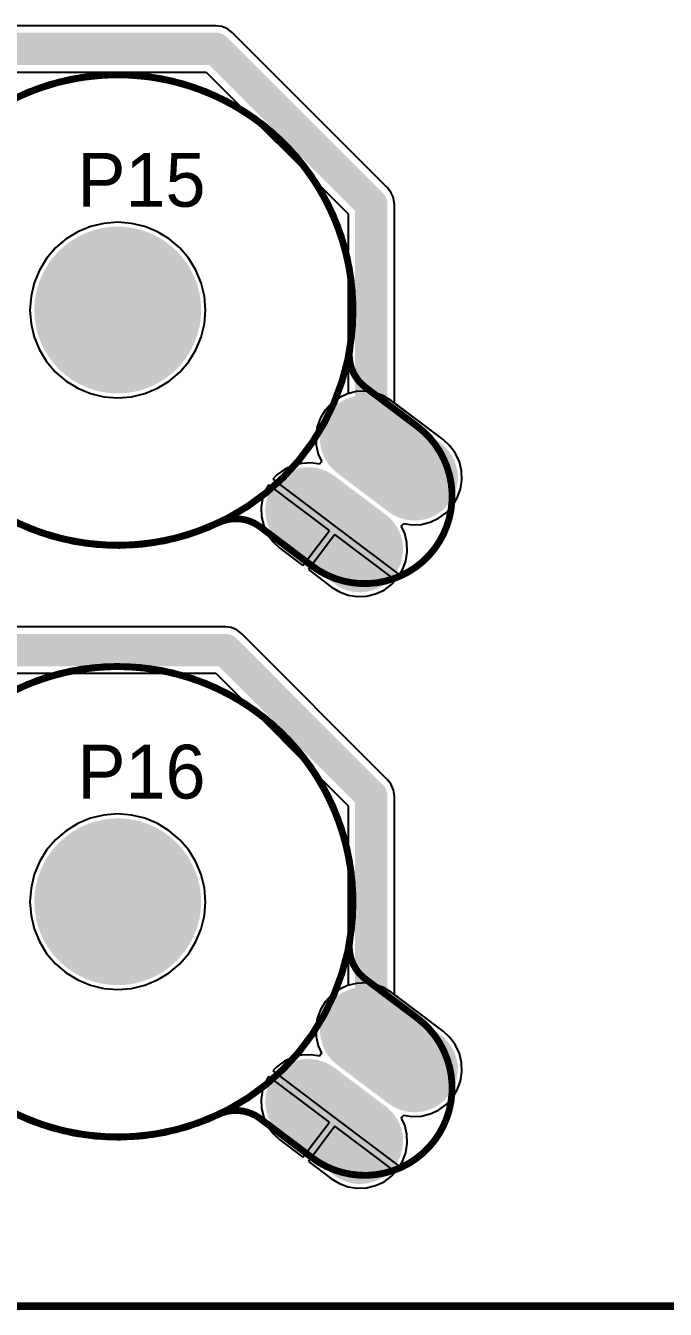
# Model space of a CAD drawing. Header units: millimetres. Extents: x -0.01 to 6.54, y 0.01 to 3.19.
# Drawn here: x 1.32 to 2.257, y 0.01 to 1.889 of the extents above; entities that cross this region are included whole.
import ezdxf

# ---------------------------------------------------------------- set-up
doc = ezdxf.new("R2010")
doc.units = ezdxf.units.MM
doc.header["$MEASUREMENT"] = 0
for name, color, linetype in [('BottomLayer', 5, 'Continuous'), ('BottomSolder', 6, 'Continuous'), ('Mechanical1', 6, 'Continuous'), ('MultiLayer', 9, 'Continuous'), ('PadHoleLayer', 156, 'Continuous'), ('TopLayer', 1, 'Continuous'), ('TopOverlay', 2, 'Continuous'), ('TopSolder', 216, 'Continuous'), ('ViaHoleLayer', 16, 'Continuous')]:
    doc.layers.add(name, color=color, linetype=linetype)

msp = doc.modelspace()

# ---------------------------------------------------------------- linework, layer by layer
at = {"layer": 'BottomLayer'}
for p, q in [((1.5985, 1.8889), (1.1861, 1.8889)), ((1.6073, 1.8878), (1.5985, 1.8889)), ((1.6155, 1.8844), (1.6073, 1.8878)), ((1.6225, 1.879), (1.6155, 1.8844)), ((1.8501, 1.6514), (1.6225, 1.879)), ((1.2245, 1.8211), (1.5845, 1.8211)), ((1.5845, 1.8211), (1.7922, 1.6134)), ((1.8555, 1.6444), (1.8501, 1.6514)), ((1.8575, 1.6396), (1.8555, 1.6444)), ((1.8589, 1.6362), (1.8575, 1.6396)), ((1.8601, 1.6274), (1.8589, 1.6362)), ((1.8601, 1.3368), (1.8601, 1.6274)), ((1.4348, 1.5996), (1.4152, 1.5949)), ((1.4549, 1.6012), (1.4348, 1.5996)), ((1.475, 1.5996), (1.4549, 1.6012)), ((1.4946, 1.5949), (1.475, 1.5996)), ((1.7922, 1.6134), (1.7922, 1.3503)), ((1.3966, 1.5872), (1.3794, 1.5767)), ((1.4152, 1.5949), (1.3966, 1.5872)), ((1.5132, 1.5872), (1.4946, 1.5949)), ((1.5304, 1.5767), (1.5132, 1.5872)), ((1.364, 1.5636), (1.3509, 1.5482)), ((1.3794, 1.5767), (1.364, 1.5636)), ((1.5458, 1.5636), (1.5304, 1.5767)), ((1.5589, 1.5482), (1.5458, 1.5636)), ((1.3509, 1.5482), (1.3404, 1.531)), ((1.5694, 1.531), (1.5589, 1.5482)), ((1.3404, 1.531), (1.3327, 1.5124)), ((1.5771, 1.5124), (1.5694, 1.531)), ((1.3327, 1.5124), (1.328, 1.4928)), ((1.5818, 1.4928), (1.5771, 1.5124)), ((1.328, 1.4928), (1.3264, 1.4727)), ((1.5834, 1.4727), (1.5818, 1.4928)), ((1.3264, 1.4727), (1.328, 1.4526)), ((1.5818, 1.4526), (1.5834, 1.4727)), ((1.328, 1.4526), (1.3327, 1.433)), ((1.5771, 1.433), (1.5818, 1.4526)), ((1.3327, 1.433), (1.3404, 1.4144)), ((1.5694, 1.4144), (1.5771, 1.433)), ((1.3404, 1.4144), (1.3509, 1.3972)), ((1.5589, 1.3972), (1.5694, 1.4144)), ((1.3509, 1.3972), (1.364, 1.3818)), ((1.5458, 1.3818), (1.5589, 1.3972)), ((1.364, 1.3818), (1.3794, 1.3687)), ((1.5304, 1.3687), (1.5458, 1.3818)), ((1.3794, 1.3687), (1.3966, 1.3582)), ((1.3966, 1.3582), (1.4152, 1.3505)), ((1.4946, 1.3505), (1.5132, 1.3582)), ((1.5132, 1.3582), (1.5304, 1.3687)), ((1.4152, 1.3505), (1.4348, 1.3458)), ((1.4348, 1.3458), (1.4549, 1.3442)), ((1.4549, 1.3442), (1.475, 1.3458)), ((1.475, 1.3458), (1.4946, 1.3505)), ((1.7679, 1.3363), (1.7587, 1.3263)), ((1.7789, 1.3444), (1.7679, 1.3363)), ((1.7912, 1.3501), (1.7789, 1.3444)), ((1.7922, 1.3503), (1.7912, 1.3501)), ((1.9313, 1.2831), (1.8601, 1.3368)), ((1.7587, 1.3263), (1.7516, 1.3147)), ((1.7469, 1.3019), (1.7448, 1.2885)), ((1.7516, 1.3147), (1.7469, 1.3019)), ((1.7448, 1.2885), (1.7454, 1.2749)), ((1.9413, 1.2739), (1.9313, 1.2831)), ((1.7454, 1.2749), (1.7486, 1.2617)), ((1.7486, 1.2617), (1.7534, 1.2514)), ((1.9493, 1.2629), (1.9413, 1.2739)), ((1.9551, 1.2506), (1.9493, 1.2629)), ((1.7112, 1.2451), (1.6989, 1.2394)), ((1.7244, 1.2483), (1.7112, 1.2451)), ((1.738, 1.2489), (1.7244, 1.2483)), ((1.7501, 1.247), (1.738, 1.2489)), ((1.7528, 1.2499), (1.7501, 1.247)), ((1.7534, 1.2514), (1.7528, 1.2499)), ((1.9583, 1.2374), (1.9551, 1.2506)), ((1.6879, 1.2313), (1.6821, 1.225)), ((1.6821, 1.225), (1.7748, 1.1551)), ((1.6989, 1.2394), (1.6879, 1.2313)), ((1.9567, 1.2103), (1.9588, 1.2238)), ((1.9588, 1.2238), (1.9583, 1.2374)), ((1.6716, 1.2097), (1.6669, 1.1969)), ((1.676, 1.217), (1.6716, 1.2097)), ((1.7648, 1.1502), (1.676, 1.217)), ((1.952, 1.1976), (1.9567, 1.2103)), ((1.6669, 1.1969), (1.6648, 1.1835)), ((1.9357, 1.1759), (1.945, 1.186)), ((1.945, 1.186), (1.952, 1.1976)), ((1.6648, 1.1835), (1.6654, 1.1699)), ((1.6654, 1.1699), (1.6686, 1.1567)), ((1.9124, 1.1622), (1.9248, 1.1679)), ((1.9248, 1.1679), (1.9357, 1.1759)), ((1.6686, 1.1567), (1.6743, 1.1444)), ((1.7261, 1.0987), (1.7648, 1.1502)), ((1.7748, 1.1551), (1.8676, 1.0852)), ((1.8703, 1.1559), (1.8709, 1.1573)), ((1.8751, 1.1456), (1.8703, 1.1559)), ((1.8709, 1.1573), (1.8736, 1.1603)), ((1.8736, 1.1603), (1.8856, 1.1584)), ((1.8856, 1.1584), (1.8992, 1.159)), ((1.8992, 1.159), (1.9124, 1.1622)), ((1.6743, 1.1444), (1.6823, 1.1334)), ((1.6823, 1.1334), (1.6923, 1.1242)), ((1.7728, 1.1441), (1.734, 1.0927)), ((1.8616, 1.0773), (1.7728, 1.1441)), ((1.8783, 1.1324), (1.8751, 1.1456)), ((1.8788, 1.1188), (1.8783, 1.1324)), ((1.6923, 1.1242), (1.7261, 1.0987)), ((1.8767, 1.1053), (1.8788, 1.1188)), ((1.734, 1.0927), (1.7678, 1.0673)), ((1.8676, 1.0852), (1.872, 1.0926)), ((1.872, 1.0926), (1.8767, 1.1053)), ((1.8557, 1.0709), (1.8616, 1.0773)), ((1.7678, 1.0673), (1.7794, 1.0602)), ((1.7794, 1.0602), (1.7922, 1.0555)), ((1.7922, 1.0555), (1.8056, 1.0534)), ((1.8056, 1.0534), (1.8192, 1.054)), ((1.8192, 1.054), (1.8324, 1.0572)), ((1.8324, 1.0572), (1.8448, 1.0629)), ((1.8448, 1.0629), (1.8557, 1.0709)), ((1.6124, 1.0089), (1.1961, 1.0089)), ((1.6212, 1.0078), (1.6124, 1.0089)), ((1.6246, 1.0064), (1.6212, 1.0078)), ((1.6294, 1.0044), (1.6246, 1.0064)), ((1.6364, 0.999), (1.6294, 1.0044)), ((1.8501, 0.7852), (1.6364, 0.999)), ((1.2365, 0.9411), (1.5984, 0.9411)), ((1.5984, 0.9411), (1.7922, 0.7472)), ((1.8555, 0.7782), (1.8501, 0.7852)), ((1.8589, 0.77), (1.8555, 0.7782)), ((1.8601, 0.7613), (1.8589, 0.77)), ((1.8601, 0.4707), (1.8601, 0.7613)), ((1.4348, 0.7335), (1.4152, 0.7288)), ((1.4549, 0.7351), (1.4348, 0.7335)), ((1.475, 0.7335), (1.4549, 0.7351)), ((1.4946, 0.7288), (1.475, 0.7335)), ((1.7922, 0.7472), (1.7922, 0.4842)), ((1.3966, 0.7211), (1.3794, 0.7105)), ((1.4152, 0.7288), (1.3966, 0.7211)), ((1.5132, 0.7211), (1.4946, 0.7288)), ((1.5304, 0.7105), (1.5132, 0.7211)), ((1.364, 0.6974), (1.3509, 0.6821)), ((1.3794, 0.7105), (1.364, 0.6974)), ((1.5458, 0.6974), (1.5304, 0.7105)), ((1.5589, 0.6821), (1.5458, 0.6974)), ((1.3509, 0.6821), (1.3404, 0.6649)), ((1.5694, 0.6649), (1.5589, 0.6821)), ((1.3404, 0.6649), (1.3327, 0.6463)), ((1.5771, 0.6463), (1.5694, 0.6649)), ((1.3327, 0.6463), (1.328, 0.6267)), ((1.5818, 0.6267), (1.5771, 0.6463)), ((1.328, 0.6267), (1.3264, 0.6066)), ((1.5834, 0.6066), (1.5818, 0.6267)), ((1.3264, 0.6066), (1.328, 0.5865)), ((1.5818, 0.5865), (1.5834, 0.6066)), ((1.328, 0.5865), (1.3327, 0.5669)), ((1.5771, 0.5669), (1.5818, 0.5865)), ((1.3327, 0.5669), (1.3404, 0.5482)), ((1.5694, 0.5482), (1.5771, 0.5669)), ((1.3404, 0.5482), (1.3509, 0.531)), ((1.5589, 0.531), (1.5694, 0.5482)), ((1.3509, 0.531), (1.364, 0.5157)), ((1.5458, 0.5157), (1.5589, 0.531)), ((1.364, 0.5157), (1.3794, 0.5026)), ((1.5304, 0.5026), (1.5458, 0.5157)), ((1.3794, 0.5026), (1.3966, 0.4921)), ((1.3966, 0.4921), (1.4152, 0.4843)), ((1.4946, 0.4843), (1.5132, 0.4921)), ((1.5132, 0.4921), (1.5304, 0.5026)), ((1.4152, 0.4843), (1.4348, 0.4796)), ((1.4348, 0.4796), (1.4549, 0.4781)), ((1.4549, 0.4781), (1.475, 0.4796)), ((1.475, 0.4796), (1.4946, 0.4843)), ((1.7679, 0.4702), (1.7587, 0.4602)), ((1.7789, 0.4782), (1.7679, 0.4702)), ((1.7912, 0.4839), (1.7789, 0.4782)), ((1.7922, 0.4842), (1.7912, 0.4839)), ((1.9313, 0.417), (1.8601, 0.4707)), ((1.7587, 0.4602), (1.7516, 0.4486)), ((1.7469, 0.4358), (1.7448, 0.4224)), ((1.7516, 0.4486), (1.7469, 0.4358)), ((1.7448, 0.4224), (1.7454, 0.4088)), ((1.9413, 0.4078), (1.9313, 0.417)), ((1.7454, 0.4088), (1.7486, 0.3956)), ((1.7486, 0.3956), (1.7534, 0.3852)), ((1.9493, 0.3968), (1.9413, 0.4078)), ((1.9551, 0.3844), (1.9493, 0.3968)), ((1.7112, 0.3789), (1.6989, 0.3732)), ((1.7244, 0.3821), (1.7112, 0.3789)), ((1.738, 0.3827), (1.7244, 0.3821)), ((1.7501, 0.3808), (1.738, 0.3827)), ((1.7528, 0.3838), (1.7501, 0.3808)), ((1.7534, 0.3852), (1.7528, 0.3838)), ((1.9583, 0.3712), (1.9551, 0.3844)), ((1.6879, 0.3652), (1.6821, 0.3589)), ((1.6821, 0.3589), (1.7748, 0.289)), ((1.6989, 0.3732), (1.6879, 0.3652)), ((1.9567, 0.3442), (1.9588, 0.3576)), ((1.9588, 0.3576), (1.9583, 0.3712)), ((1.6716, 0.3436), (1.6669, 0.3308)), ((1.676, 0.3509), (1.6716, 0.3436)), ((1.7648, 0.284), (1.676, 0.3509)), ((1.952, 0.3314), (1.9567, 0.3442)), ((1.6669, 0.3308), (1.6648, 0.3174)), ((1.9357, 0.3098), (1.945, 0.3198)), ((1.945, 0.3198), (1.952, 0.3314)), ((1.6648, 0.3174), (1.6654, 0.3038)), ((1.6654, 0.3038), (1.6686, 0.2906)), ((1.9124, 0.2961), (1.9248, 0.3018)), ((1.9248, 0.3018), (1.9357, 0.3098)), ((1.6686, 0.2906), (1.6743, 0.2782)), ((1.7261, 0.2326), (1.7648, 0.284)), ((1.7748, 0.289), (1.8676, 0.2191)), ((1.8703, 0.2898), (1.8709, 0.2912)), ((1.8751, 0.2794), (1.8703, 0.2898)), ((1.8709, 0.2912), (1.8736, 0.2942)), ((1.8736, 0.2942), (1.8856, 0.2923)), ((1.8856, 0.2923), (1.8992, 0.2929)), ((1.8992, 0.2929), (1.9124, 0.2961)), ((1.6743, 0.2782), (1.6823, 0.2672)), ((1.6823, 0.2672), (1.6923, 0.258)), ((1.7728, 0.278), (1.734, 0.2266)), ((1.8616, 0.2111), (1.7728, 0.278)), ((1.8783, 0.2662), (1.8751, 0.2794)), ((1.8788, 0.2526), (1.8783, 0.2662)), ((1.6923, 0.258), (1.7261, 0.2326)), ((1.8767, 0.2392), (1.8788, 0.2526)), ((1.734, 0.2266), (1.7678, 0.2012)), ((1.8676, 0.2191), (1.872, 0.2264)), ((1.872, 0.2264), (1.8767, 0.2392)), ((1.8557, 0.2048), (1.8616, 0.2111)), ((1.7678, 0.2012), (1.7794, 0.1941)), ((1.7794, 0.1941), (1.7922, 0.1894)), ((1.7922, 0.1894), (1.8056, 0.1873)), ((1.8192, 0.1879), (1.8324, 0.1911)), ((1.8324, 0.1911), (1.8448, 0.1968)), ((1.8448, 0.1968), (1.8557, 0.2048)), ((1.8056, 0.1873), (1.8192, 0.1879)), ((1.99, 0.0101), (0.5456, 0.0101)), ((2.7009, 0.0101), (1.99, 0.0101)), ((1.99, 0.0101), (1.99, 0.0101))]:
    msp.add_line(p, q, dxfattribs=at)
for points, const_width in [([(1.1861, 1.855), (1.5985, 1.855)], 0.0472), ([(1.5985, 1.855), (1.8261, 1.6274)], 0.0472), ([(1.8261, 1.2804), (1.8261, 1.6274)], 0.0472), ([(1.8895, 1.2277), (1.8141, 1.2846)], 0.1181), ([(1.8261, 1.2804), (1.8518, 1.2547)], 0.0472), ([(1.8095, 1.1227), (1.7341, 1.1796)], 0.1181), ([(1.1961, 0.975), (1.6124, 0.975)], 0.0472), ([(1.6124, 0.975), (1.8261, 0.7613)], 0.0472), ([(1.8261, 0.4142), (1.8261, 0.7613)], 0.0472), ([(1.8895, 0.3616), (1.8141, 0.4184)], 0.1181), ([(1.8261, 0.4142), (1.8518, 0.3885)], 0.0472), ([(1.8095, 0.2566), (1.7341, 0.3134)], 0.1181)]:
    msp.add_lwpolyline(points, dxfattribs=dict(at, const_width=const_width))
for points, const_width in [([(1.5867, 1.855, 1), (1.6104, 1.855, 1)], 0.0236), ([(1.5867, 1.855, 1), (1.6104, 1.855, 1)], 0.0236), ([(1.8143, 1.6274, 1), (1.838, 1.6274, 1)], 0.0236), ([(1.8143, 1.6274, 1), (1.838, 1.6274, 1)], 0.0236), ([(1.3959, 1.4727, 1), (1.514, 1.4727, 1)], 0.1181), ([(1.7846, 1.2846, 1), (1.8436, 1.2846, 1)], 0.0591), ([(1.8143, 1.2804, 1), (1.838, 1.2804, 1)], 0.0236), ([(1.8143, 1.2804, 1), (1.838, 1.2804, 1)], 0.0236), ([(1.84, 1.2547, 1), (1.8636, 1.2547, 1)], 0.0236), ([(1.86, 1.2277, 1), (1.9191, 1.2277, 1)], 0.0591), ([(1.7046, 1.1796, 1), (1.7636, 1.1796, 1)], 0.0591), ([(1.78, 1.1227, 1), (1.8391, 1.1227, 1)], 0.0591), ([(1.6006, 0.975, 1), (1.6242, 0.975, 1)], 0.0236), ([(1.6006, 0.975, 1), (1.6242, 0.975, 1)], 0.0236), ([(1.8143, 0.7613, 1), (1.838, 0.7613, 1)], 0.0236), ([(1.8143, 0.7613, 1), (1.838, 0.7613, 1)], 0.0236), ([(1.3959, 0.6066, 1), (1.514, 0.6066, 1)], 0.1181), ([(1.7846, 0.4184, 1), (1.8436, 0.4184, 1)], 0.0591), ([(1.8143, 0.4142, 1), (1.838, 0.4142, 1)], 0.0236), ([(1.8143, 0.4142, 1), (1.838, 0.4142, 1)], 0.0236), ([(1.86, 0.3616, 1), (1.9191, 0.3616, 1)], 0.0591), ([(1.84, 0.3885, 1), (1.8636, 0.3885, 1)], 0.0236), ([(1.7046, 0.3134, 1), (1.7636, 0.3134, 1)], 0.0591), ([(1.78, 0.2566, 1), (1.8391, 0.2566, 1)], 0.0591)]:
    msp.add_lwpolyline(points, format="xyb", close=True, dxfattribs=dict(at, const_width=const_width))
at = {"layer": 'BottomSolder'}
for points, const_width in [([(1.3939, 1.4727, 1), (1.516, 1.4727, 1)], 0.1221), ([(1.7826, 1.2846, 1), (1.8456, 1.2846, 1)], 0.0631), ([(1.858, 1.2277, 1), (1.9211, 1.2277, 1)], 0.0631), ([(1.7026, 1.1796, 1), (1.7656, 1.1796, 1)], 0.0631), ([(1.778, 1.1227, 1), (1.8411, 1.1227, 1)], 0.0631), ([(1.3939, 0.6066, 1), (1.516, 0.6066, 1)], 0.1221), ([(1.7826, 0.4184, 1), (1.8456, 0.4184, 1)], 0.0631), ([(1.858, 0.3616, 1), (1.9211, 0.3616, 1)], 0.0631), ([(1.7026, 0.3134, 1), (1.7656, 0.3134, 1)], 0.0631), ([(1.778, 0.2566, 1), (1.8411, 0.2566, 1)], 0.0631)]:
    msp.add_lwpolyline(points, format="xyb", close=True, dxfattribs=dict(at, const_width=const_width))
at = {"layer": 'BottomSolder', "const_width": 0.1261}
for points in [[(1.8895, 1.2277), (1.8141, 1.2846)], [(1.8095, 1.1227), (1.7341, 1.1796)], [(1.8895, 0.3616), (1.8141, 0.4184)], [(1.8095, 0.2566), (1.7341, 0.3134)]]:
    msp.add_lwpolyline(points, dxfattribs=at)
at = {"layer": 'Mechanical1', "const_width": 0.01}
for points in [[(0.5459, 0.0151), (1.99, 0.0151)], [(1.4219, 0.0151), (2.8659, 0.0151)]]:
    msp.add_lwpolyline(points, dxfattribs=at)
at = {"layer": 'Mechanical1', "const_width": 0.005}
for points in [[(1.4194, 0.0151, 1), (1.4244, 0.0151, 1)], [(1.9875, 0.0151, 1), (1.9925, 0.0151, 1)]]:
    msp.add_lwpolyline(points, format="xyb", close=True, dxfattribs=at)
at = {"layer": 'MultiLayer'}
for points, const_width in [([(1.3959, 1.4727, 1), (1.514, 1.4727, 1)], 0.1181), ([(1.7846, 1.2846, 1), (1.8436, 1.2846, 1)], 0.0591), ([(1.86, 1.2277, 1), (1.9191, 1.2277, 1)], 0.0591), ([(1.7046, 1.1796, 1), (1.7636, 1.1796, 1)], 0.0591), ([(1.78, 1.1227, 1), (1.8391, 1.1227, 1)], 0.0591), ([(1.3959, 0.6066, 1), (1.514, 0.6066, 1)], 0.1181), ([(1.7846, 0.4184, 1), (1.8436, 0.4184, 1)], 0.0591), ([(1.86, 0.3616, 1), (1.9191, 0.3616, 1)], 0.0591), ([(1.7046, 0.3134, 1), (1.7636, 0.3134, 1)], 0.0591), ([(1.78, 0.2566, 1), (1.8391, 0.2566, 1)], 0.0591)]:
    msp.add_lwpolyline(points, format="xyb", close=True, dxfattribs=dict(at, const_width=const_width))
at = {"layer": 'MultiLayer', "const_width": 0.1181}
for points in [[(1.8895, 1.2277), (1.8141, 1.2846)], [(1.8095, 1.1227), (1.7341, 1.1796)], [(1.8895, 0.3616), (1.8141, 0.4184)], [(1.8095, 0.2566), (1.7341, 0.3134)]]:
    msp.add_lwpolyline(points, dxfattribs=at)
at = {"layer": 'PadHoleLayer', "const_width": 0.0197}
for points in [[(1.842, 1.2561, 1), (1.8617, 1.2561, 1)], [(1.762, 1.1511, 1), (1.7817, 1.1511, 1)], [(1.842, 0.39, 1), (1.8617, 0.39, 1)], [(1.762, 0.285, 1), (1.7817, 0.285, 1)]]:
    msp.add_lwpolyline(points, format="xyb", close=True, dxfattribs=at)
at = {"layer": 'TopLayer'}
for p, q in [((1.4348, 1.5996), (1.4152, 1.5949)), ((1.4549, 1.6012), (1.4348, 1.5996)), ((1.475, 1.5996), (1.4549, 1.6012)), ((1.4946, 1.5949), (1.475, 1.5996)), ((1.3966, 1.5872), (1.3794, 1.5767)), ((1.4152, 1.5949), (1.3966, 1.5872)), ((1.5132, 1.5872), (1.4946, 1.5949)), ((1.5304, 1.5767), (1.5132, 1.5872)), ((1.364, 1.5636), (1.3509, 1.5482)), ((1.3794, 1.5767), (1.364, 1.5636)), ((1.5458, 1.5636), (1.5304, 1.5767)), ((1.5589, 1.5482), (1.5458, 1.5636)), ((1.3509, 1.5482), (1.3404, 1.531)), ((1.5694, 1.531), (1.5589, 1.5482)), ((1.3404, 1.531), (1.3327, 1.5124)), ((1.5771, 1.5124), (1.5694, 1.531)), ((1.3327, 1.5124), (1.328, 1.4928)), ((1.5818, 1.4928), (1.5771, 1.5124)), ((1.328, 1.4928), (1.3264, 1.4727)), ((1.5834, 1.4727), (1.5818, 1.4928)), ((1.3264, 1.4727), (1.328, 1.4526)), ((1.5818, 1.4526), (1.5834, 1.4727)), ((1.328, 1.4526), (1.3327, 1.433)), ((1.5771, 1.433), (1.5818, 1.4526)), ((1.3327, 1.433), (1.3404, 1.4144)), ((1.5694, 1.4144), (1.5771, 1.433)), ((1.3404, 1.4144), (1.3509, 1.3972)), ((1.5589, 1.3972), (1.5694, 1.4144)), ((1.3509, 1.3972), (1.364, 1.3818)), ((1.5458, 1.3818), (1.5589, 1.3972)), ((1.364, 1.3818), (1.3794, 1.3687)), ((1.5304, 1.3687), (1.5458, 1.3818)), ((1.3794, 1.3687), (1.3966, 1.3582)), ((1.3966, 1.3582), (1.4152, 1.3505)), ((1.4946, 1.3505), (1.5132, 1.3582)), ((1.5132, 1.3582), (1.5304, 1.3687)), ((1.8044, 1.3533), (1.7912, 1.3501)), ((1.818, 1.3539), (1.8044, 1.3533)), ((1.8315, 1.3518), (1.818, 1.3539)), ((1.4152, 1.3505), (1.4348, 1.3458)), ((1.4348, 1.3458), (1.4549, 1.3442)), ((1.4549, 1.3442), (1.475, 1.3458)), ((1.475, 1.3458), (1.4946, 1.3505)), ((1.7679, 1.3363), (1.7587, 1.3263)), ((1.7789, 1.3444), (1.7679, 1.3363)), ((1.7912, 1.3501), (1.7789, 1.3444)), ((1.8442, 1.3471), (1.8315, 1.3518)), ((1.8558, 1.34), (1.8442, 1.3471)), ((1.9313, 1.2831), (1.8558, 1.34)), ((1.7587, 1.3263), (1.7516, 1.3147)), ((1.7469, 1.3019), (1.7448, 1.2885)), ((1.7516, 1.3147), (1.7469, 1.3019)), ((1.7448, 1.2885), (1.7454, 1.2749)), ((1.9413, 1.2739), (1.9313, 1.2831)), ((1.7454, 1.2749), (1.7486, 1.2617)), ((1.7486, 1.2617), (1.7534, 1.2514)), ((1.9493, 1.2629), (1.9413, 1.2739)), ((1.9551, 1.2506), (1.9493, 1.2629)), ((1.7112, 1.2451), (1.6989, 1.2394)), ((1.7244, 1.2483), (1.7112, 1.2451)), ((1.738, 1.2489), (1.7244, 1.2483)), ((1.7501, 1.247), (1.738, 1.2489)), ((1.7528, 1.2499), (1.7501, 1.247)), ((1.7534, 1.2514), (1.7528, 1.2499)), ((1.9583, 1.2374), (1.9551, 1.2506)), ((1.6879, 1.2313), (1.6821, 1.225)), ((1.6821, 1.225), (1.7748, 1.1551)), ((1.6989, 1.2394), (1.6879, 1.2313)), ((1.9567, 1.2103), (1.9588, 1.2238)), ((1.9588, 1.2238), (1.9583, 1.2374)), ((1.6716, 1.2097), (1.6669, 1.1969)), ((1.676, 1.217), (1.6716, 1.2097)), ((1.7648, 1.1502), (1.676, 1.217)), ((1.952, 1.1976), (1.9567, 1.2103)), ((1.6669, 1.1969), (1.6648, 1.1835)), ((1.9357, 1.1759), (1.945, 1.186)), ((1.945, 1.186), (1.952, 1.1976)), ((1.6648, 1.1835), (1.6654, 1.1699)), ((1.6654, 1.1699), (1.6686, 1.1567)), ((1.9124, 1.1622), (1.9248, 1.1679)), ((1.9248, 1.1679), (1.9357, 1.1759)), ((1.6686, 1.1567), (1.6743, 1.1444)), ((1.7261, 1.0987), (1.7648, 1.1502)), ((1.7748, 1.1551), (1.8676, 1.0852)), ((1.8703, 1.1559), (1.8709, 1.1573)), ((1.8751, 1.1456), (1.8703, 1.1559)), ((1.8709, 1.1573), (1.8736, 1.1603)), ((1.8736, 1.1603), (1.8856, 1.1584)), ((1.8856, 1.1584), (1.8992, 1.159)), ((1.8992, 1.159), (1.9124, 1.1622)), ((1.6743, 1.1444), (1.6823, 1.1334)), ((1.6823, 1.1334), (1.6923, 1.1242)), ((1.7728, 1.1441), (1.734, 1.0927)), ((1.8616, 1.0773), (1.7728, 1.1441)), ((1.8783, 1.1324), (1.8751, 1.1456)), ((1.8788, 1.1188), (1.8783, 1.1324)), ((1.6923, 1.1242), (1.7261, 1.0987)), ((1.8767, 1.1053), (1.8788, 1.1188)), ((1.734, 1.0927), (1.7678, 1.0673)), ((1.8676, 1.0852), (1.872, 1.0926)), ((1.872, 1.0926), (1.8767, 1.1053)), ((1.8557, 1.0709), (1.8616, 1.0773)), ((1.7678, 1.0673), (1.7794, 1.0602)), ((1.7794, 1.0602), (1.7922, 1.0555)), ((1.7922, 1.0555), (1.8056, 1.0534)), ((1.8056, 1.0534), (1.8192, 1.054)), ((1.8192, 1.054), (1.8324, 1.0572)), ((1.8324, 1.0572), (1.8448, 1.0629)), ((1.8448, 1.0629), (1.8557, 1.0709)), ((1.4348, 0.7335), (1.4152, 0.7288)), ((1.4549, 0.7351), (1.4348, 0.7335)), ((1.475, 0.7335), (1.4549, 0.7351)), ((1.4946, 0.7288), (1.475, 0.7335)), ((1.3966, 0.7211), (1.3794, 0.7105)), ((1.4152, 0.7288), (1.3966, 0.7211)), ((1.5132, 0.7211), (1.4946, 0.7288)), ((1.5304, 0.7105), (1.5132, 0.7211)), ((1.364, 0.6974), (1.3509, 0.6821)), ((1.3794, 0.7105), (1.364, 0.6974)), ((1.5458, 0.6974), (1.5304, 0.7105)), ((1.5589, 0.6821), (1.5458, 0.6974)), ((1.3509, 0.6821), (1.3404, 0.6649)), ((1.5694, 0.6649), (1.5589, 0.6821)), ((1.3404, 0.6649), (1.3327, 0.6463)), ((1.5771, 0.6463), (1.5694, 0.6649)), ((1.3327, 0.6463), (1.328, 0.6267)), ((1.5818, 0.6267), (1.5771, 0.6463)), ((1.328, 0.6267), (1.3264, 0.6066)), ((1.5834, 0.6066), (1.5818, 0.6267)), ((1.3264, 0.6066), (1.328, 0.5865)), ((1.5818, 0.5865), (1.5834, 0.6066)), ((1.328, 0.5865), (1.3327, 0.5669)), ((1.5771, 0.5669), (1.5818, 0.5865)), ((1.3327, 0.5669), (1.3404, 0.5482)), ((1.5694, 0.5482), (1.5771, 0.5669)), ((1.3404, 0.5482), (1.3509, 0.531)), ((1.5589, 0.531), (1.5694, 0.5482)), ((1.3509, 0.531), (1.364, 0.5157)), ((1.5458, 0.5157), (1.5589, 0.531)), ((1.364, 0.5157), (1.3794, 0.5026)), ((1.5304, 0.5026), (1.5458, 0.5157)), ((1.3794, 0.5026), (1.3966, 0.4921)), ((1.3966, 0.4921), (1.4152, 0.4843)), ((1.4946, 0.4843), (1.5132, 0.4921)), ((1.5132, 0.4921), (1.5304, 0.5026)), ((1.4152, 0.4843), (1.4348, 0.4796)), ((1.4348, 0.4796), (1.4549, 0.4781)), ((1.4549, 0.4781), (1.475, 0.4796)), ((1.475, 0.4796), (1.4946, 0.4843)), ((1.7679, 0.4702), (1.7587, 0.4602)), ((1.7789, 0.4782), (1.7679, 0.4702)), ((1.7912, 0.4839), (1.7789, 0.4782)), ((1.8044, 0.4871), (1.7912, 0.4839)), ((1.818, 0.4877), (1.8044, 0.4871)), ((1.8315, 0.4856), (1.818, 0.4877)), ((1.8442, 0.4809), (1.8315, 0.4856)), ((1.8558, 0.4738), (1.8442, 0.4809)), ((1.9313, 0.417), (1.8558, 0.4738)), ((1.7587, 0.4602), (1.7516, 0.4486)), ((1.7469, 0.4358), (1.7448, 0.4224)), ((1.7516, 0.4486), (1.7469, 0.4358)), ((1.7448, 0.4224), (1.7454, 0.4088)), ((1.9413, 0.4078), (1.9313, 0.417)), ((1.7454, 0.4088), (1.7486, 0.3956)), ((1.7486, 0.3956), (1.7534, 0.3852)), ((1.9493, 0.3968), (1.9413, 0.4078)), ((1.9551, 0.3844), (1.9493, 0.3968)), ((1.7112, 0.3789), (1.6989, 0.3732)), ((1.7244, 0.3821), (1.7112, 0.3789)), ((1.738, 0.3827), (1.7244, 0.3821)), ((1.7501, 0.3808), (1.738, 0.3827)), ((1.7528, 0.3838), (1.7501, 0.3808)), ((1.7534, 0.3852), (1.7528, 0.3838)), ((1.9583, 0.3712), (1.9551, 0.3844)), ((1.6879, 0.3652), (1.6821, 0.3589)), ((1.6821, 0.3589), (1.7748, 0.289)), ((1.6989, 0.3732), (1.6879, 0.3652)), ((1.9567, 0.3442), (1.9588, 0.3576)), ((1.9588, 0.3576), (1.9583, 0.3712)), ((1.6716, 0.3436), (1.6669, 0.3308)), ((1.676, 0.3509), (1.6716, 0.3436)), ((1.7648, 0.284), (1.676, 0.3509)), ((1.952, 0.3314), (1.9567, 0.3442)), ((1.6669, 0.3308), (1.6648, 0.3174)), ((1.9357, 0.3098), (1.945, 0.3198)), ((1.945, 0.3198), (1.952, 0.3314)), ((1.6648, 0.3174), (1.6654, 0.3038)), ((1.6654, 0.3038), (1.6686, 0.2906)), ((1.9124, 0.2961), (1.9248, 0.3018)), ((1.9248, 0.3018), (1.9357, 0.3098)), ((1.6686, 0.2906), (1.6743, 0.2782)), ((1.7261, 0.2326), (1.7648, 0.284)), ((1.7748, 0.289), (1.8676, 0.2191)), ((1.8703, 0.2898), (1.8709, 0.2912)), ((1.8751, 0.2794), (1.8703, 0.2898)), ((1.8709, 0.2912), (1.8736, 0.2942)), ((1.8736, 0.2942), (1.8856, 0.2923)), ((1.8856, 0.2923), (1.8992, 0.2929)), ((1.8992, 0.2929), (1.9124, 0.2961)), ((1.6743, 0.2782), (1.6823, 0.2672)), ((1.6823, 0.2672), (1.6923, 0.258)), ((1.7728, 0.278), (1.734, 0.2266)), ((1.8616, 0.2111), (1.7728, 0.278)), ((1.8783, 0.2662), (1.8751, 0.2794)), ((1.8788, 0.2526), (1.8783, 0.2662)), ((1.6923, 0.258), (1.7261, 0.2326)), ((1.8767, 0.2392), (1.8788, 0.2526)), ((1.734, 0.2266), (1.7678, 0.2012)), ((1.8676, 0.2191), (1.872, 0.2264)), ((1.872, 0.2264), (1.8767, 0.2392)), ((1.8557, 0.2048), (1.8616, 0.2111)), ((1.7678, 0.2012), (1.7794, 0.1941)), ((1.7794, 0.1941), (1.7922, 0.1894)), ((1.7922, 0.1894), (1.8056, 0.1873)), ((1.8192, 0.1879), (1.8324, 0.1911)), ((1.8324, 0.1911), (1.8448, 0.1968)), ((1.8448, 0.1968), (1.8557, 0.2048)), ((1.8056, 0.1873), (1.8192, 0.1879)), ((1.99, 0.0101), (0.5456, 0.0101)), ((2.7009, 0.0101), (1.99, 0.0101)), ((1.99, 0.0101), (1.99, 0.0101))]:
    msp.add_line(p, q, dxfattribs=at)
for points, const_width in [([(1.3959, 1.4727, 1), (1.514, 1.4727, 1)], 0.1181), ([(1.7846, 1.2846, 1), (1.8436, 1.2846, 1)], 0.0591), ([(1.86, 1.2277, 1), (1.9191, 1.2277, 1)], 0.0591), ([(1.7046, 1.1796, 1), (1.7636, 1.1796, 1)], 0.0591), ([(1.78, 1.1227, 1), (1.8391, 1.1227, 1)], 0.0591), ([(1.3959, 0.6066, 1), (1.514, 0.6066, 1)], 0.1181), ([(1.7846, 0.4184, 1), (1.8436, 0.4184, 1)], 0.0591), ([(1.86, 0.3616, 1), (1.9191, 0.3616, 1)], 0.0591), ([(1.7046, 0.3134, 1), (1.7636, 0.3134, 1)], 0.0591), ([(1.78, 0.2566, 1), (1.8391, 0.2566, 1)], 0.0591)]:
    msp.add_lwpolyline(points, format="xyb", close=True, dxfattribs=dict(at, const_width=const_width))
at = {"layer": 'TopLayer', "const_width": 0.1181}
for points in [[(1.8895, 1.2277), (1.8141, 1.2846)], [(1.8095, 1.1227), (1.7341, 1.1796)], [(1.8895, 0.3616), (1.8141, 0.4184)], [(1.8095, 0.2566), (1.7341, 0.3134)]]:
    msp.add_lwpolyline(points, dxfattribs=at)
at = {"layer": 'TopOverlay', "const_width": 0.01}
for points in [[(1.3072, 1.7839, -4.070095), (1.115, 1.5289)], [(1.6026, 1.1615, -4.070095), (1.7948, 1.4165)], [(1.8175, 1.3597, -0.279169), (1.7948, 1.4165)], [(1.8935, 1.3024, -1), (1.7395, 1.098)], [(1.6026, 1.1615, -0.279169), (1.6635, 1.1553)], [(1.3072, 0.9178, -4.070095), (1.115, 0.6628)], [(1.6026, 0.2954, -4.070095), (1.7948, 0.5503)], [(1.8175, 0.4935, -0.279169), (1.7948, 0.5503)], [(1.8935, 0.4363, -1), (1.7395, 0.2319)], [(1.6026, 0.2954, -0.279169), (1.6635, 0.2892)]]:
    msp.add_lwpolyline(points, format="xyb", dxfattribs=at)
at = {"layer": 'TopOverlay', "const_width": 0.005}
for points in [[(1.7923, 1.4165, 1), (1.7973, 1.4165, 1)], [(1.7923, 1.4165, 1), (1.7973, 1.4165, 1)], [(1.815, 1.3597, 1), (1.82, 1.3597, 1)], [(1.815, 1.3597, 1), (1.82, 1.3597, 1)], [(1.891, 1.3024, 1), (1.896, 1.3024, 1)], [(1.891, 1.3024, 1), (1.896, 1.3024, 1)], [(1.6001, 1.1615, 1), (1.6051, 1.1615, 1)], [(1.6001, 1.1615, 1), (1.6051, 1.1615, 1)], [(1.661, 1.1553, 1), (1.666, 1.1553, 1)], [(1.661, 1.1553, 1), (1.666, 1.1553, 1)], [(1.737, 1.098, 1), (1.742, 1.098, 1)], [(1.737, 1.098, 1), (1.742, 1.098, 1)], [(1.7923, 0.5503, 1), (1.7973, 0.5503, 1)], [(1.7923, 0.5503, 1), (1.7973, 0.5503, 1)], [(1.815, 0.4935, 1), (1.82, 0.4935, 1)], [(1.815, 0.4935, 1), (1.82, 0.4935, 1)], [(1.891, 0.4363, 1), (1.896, 0.4363, 1)], [(1.891, 0.4363, 1), (1.896, 0.4363, 1)], [(1.6001, 0.2954, 1), (1.6051, 0.2954, 1)], [(1.6001, 0.2954, 1), (1.6051, 0.2954, 1)], [(1.661, 0.2892, 1), (1.666, 0.2892, 1)], [(1.661, 0.2892, 1), (1.666, 0.2892, 1)], [(1.737, 0.2319, 1), (1.742, 0.2319, 1)], [(1.737, 0.2319, 1), (1.742, 0.2319, 1)]]:
    msp.add_lwpolyline(points, format="xyb", close=True, dxfattribs=at)
at = {"layer": 'TopOverlay', "const_width": 0.01}
for points in [[(1.8175, 1.3597), (1.8935, 1.3024)], [(1.6635, 1.1553), (1.7395, 1.098)], [(1.8175, 0.4935), (1.8935, 0.4363)], [(1.6635, 0.2892), (1.7395, 0.2319)]]:
    msp.add_lwpolyline(points, dxfattribs=at)
at = {"layer": 'TopSolder'}
for points, const_width in [([(1.3939, 1.4727, 1), (1.516, 1.4727, 1)], 0.1221), ([(1.7826, 1.2846, 1), (1.8456, 1.2846, 1)], 0.0631), ([(1.858, 1.2277, 1), (1.9211, 1.2277, 1)], 0.0631), ([(1.7026, 1.1796, 1), (1.7656, 1.1796, 1)], 0.0631), ([(1.778, 1.1227, 1), (1.8411, 1.1227, 1)], 0.0631), ([(1.3939, 0.6066, 1), (1.516, 0.6066, 1)], 0.1221), ([(1.7826, 0.4184, 1), (1.8456, 0.4184, 1)], 0.0631), ([(1.858, 0.3616, 1), (1.9211, 0.3616, 1)], 0.0631), ([(1.7026, 0.3134, 1), (1.7656, 0.3134, 1)], 0.0631), ([(1.778, 0.2566, 1), (1.8411, 0.2566, 1)], 0.0631)]:
    msp.add_lwpolyline(points, format="xyb", close=True, dxfattribs=dict(at, const_width=const_width))
at = {"layer": 'TopSolder', "const_width": 0.1261}
for points in [[(1.8895, 1.2277), (1.8141, 1.2846)], [(1.8095, 1.1227), (1.7341, 1.1796)], [(1.8895, 0.3616), (1.8141, 0.4184)], [(1.8095, 0.2566), (1.7341, 0.3134)]]:
    msp.add_lwpolyline(points, dxfattribs=at)
at = {"layer": 'ViaHoleLayer', "const_width": 0.1181}
for points in [[(1.3959, 1.4727, 1), (1.514, 1.4727, 1)], [(1.3959, 0.6066, 1), (1.514, 0.6066, 1)]]:
    msp.add_lwpolyline(points, format="xyb", close=True, dxfattribs=at)

# ---------------------------------------------------------------- texts
at = {"layer": 'TopOverlay'}
for s, p in [('P15', (1.3961, 1.6239)), ('P16', (1.3961, 0.7577))]:
    msp.add_text(s, height=0.07874, rotation=360, dxfattribs=at).set_placement(p)

doc.saveas('drawing.dxf')
